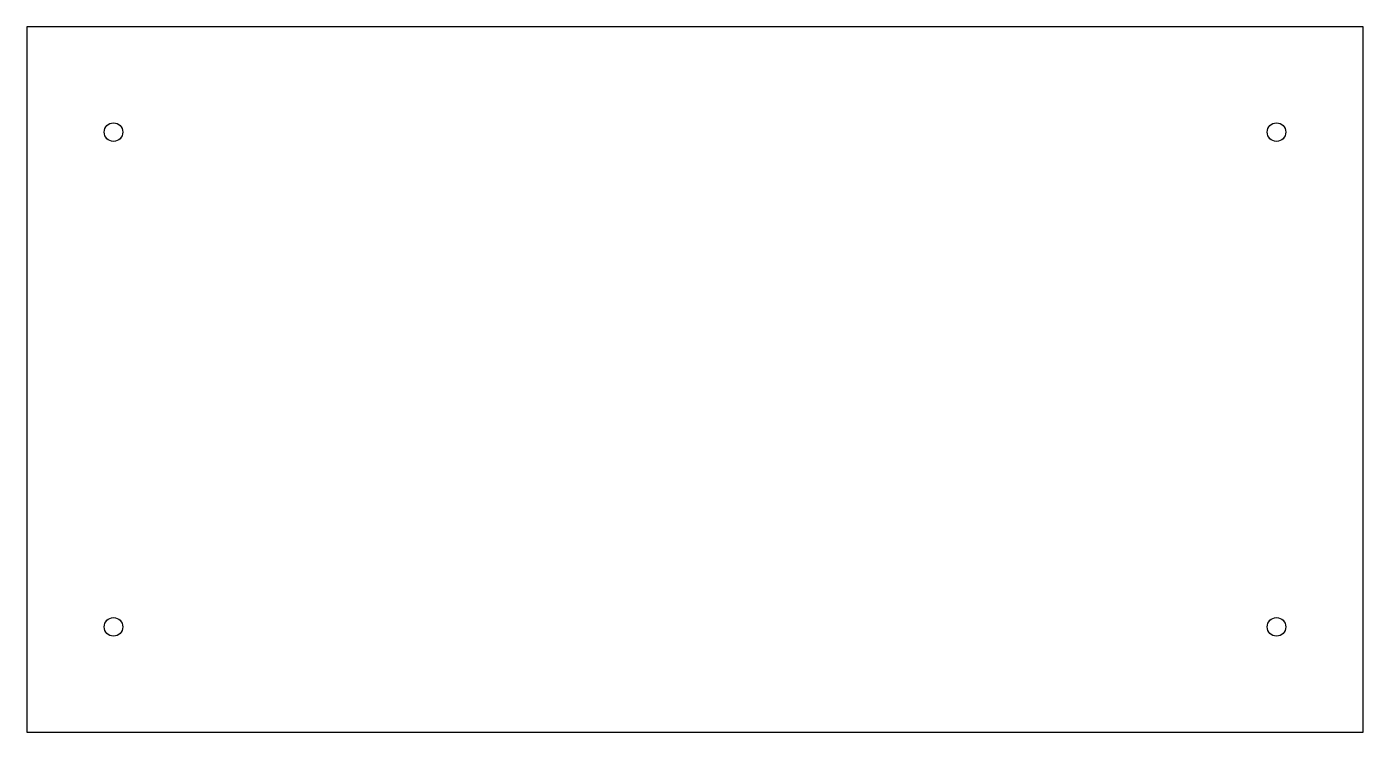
# Model space of a CAD drawing. Header units: millimetres. Extents: x -146 to -2, y 0 to 76.
import ezdxf

# ---------------------------------------------------------------- set-up
doc = ezdxf.new("R2010")
doc.units = ezdxf.units.MM
doc.layers.get('0').update_dxf_attribs({"linetype": 'CONTINUOUS'})

msp = doc.modelspace()

# ---------------------------------------------------------------- linework, layer by layer
msp.add_lwpolyline([(-2, 76), (-146, 76), (-146, 0), (-2, 0)], close=True)
for centre in [(-136.649, 64.649), (-11.351, 64.649), (-136.649, 11.351), (-11.351, 11.351)]:
    msp.add_circle(centre, 1)

doc.saveas('drawing.dxf')
